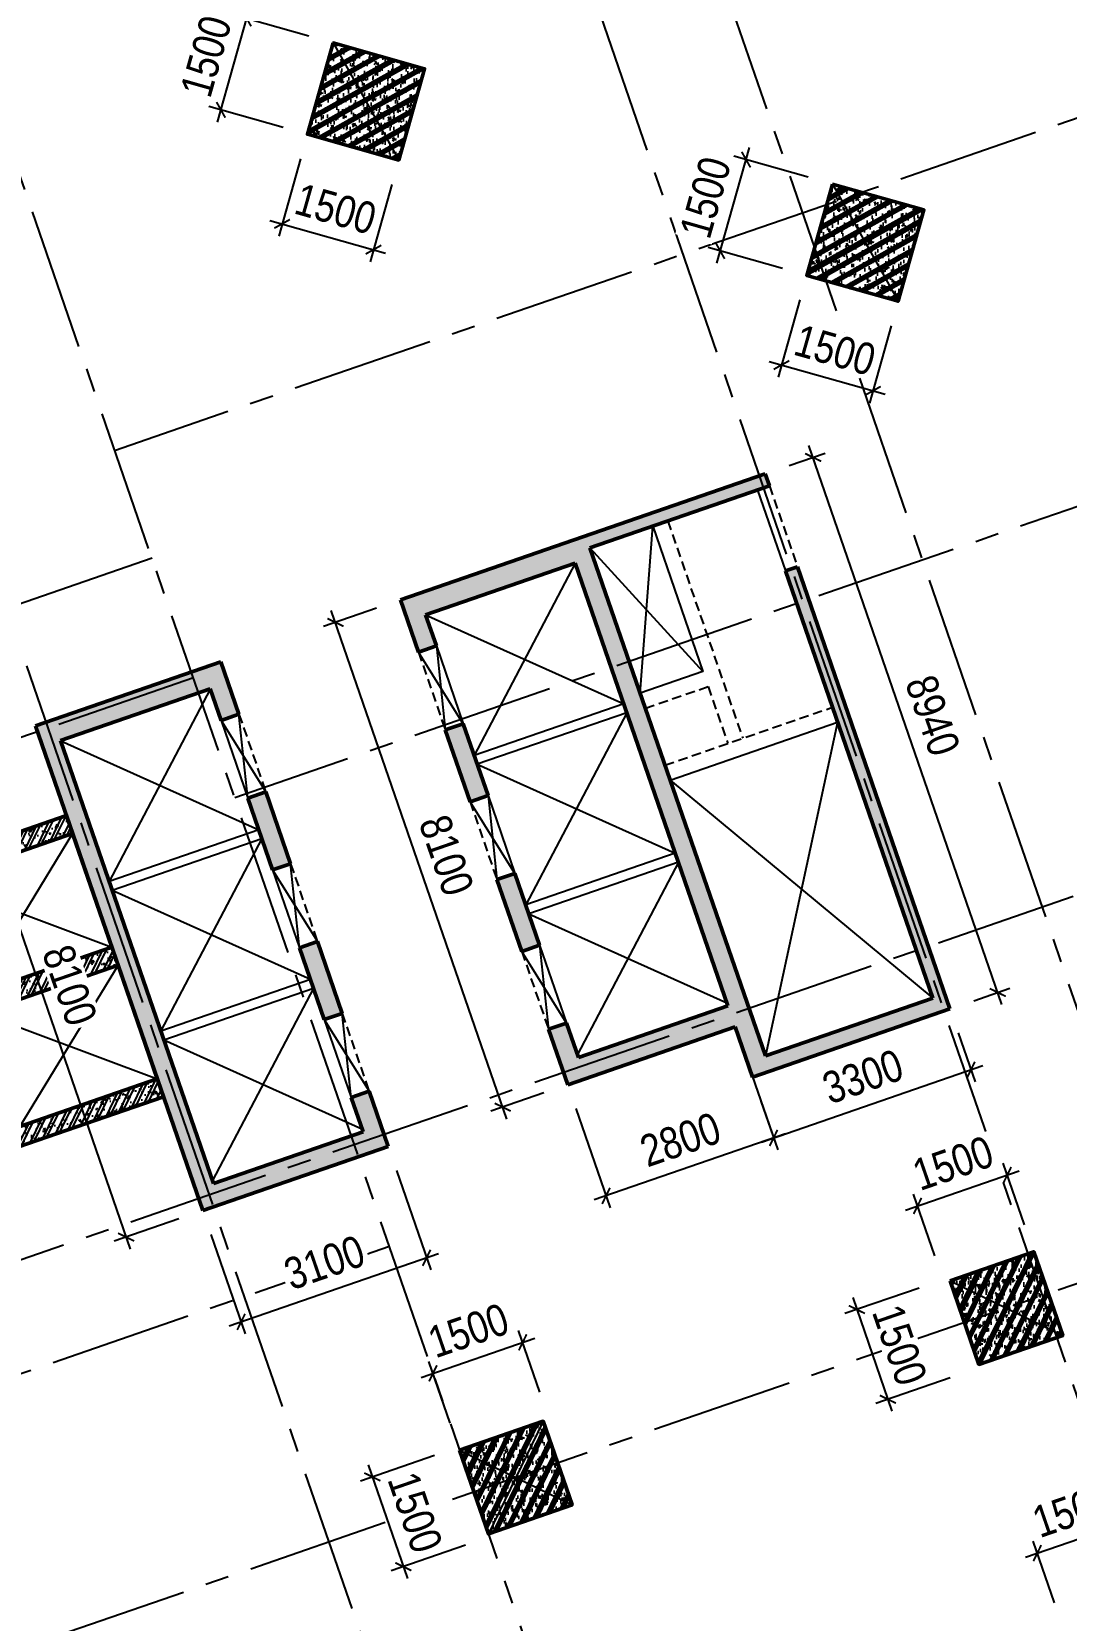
# Model space of a CAD drawing. Header units: millimetres. Extents: x -80883 to 1826631, y -376836 to 309394.
# Drawn here: x 1105607 to 1121953, y -136479 to -111390 of the extents above; entities that cross this region are included whole.
import ezdxf

# ---------------------------------------------------------------- set-up
doc = ezdxf.new("R2010")
doc.units = ezdxf.units.MM
doc.header["$LTSCALE"] = 100
doc.header["$PDMODE"] = 32
doc.header["$PDSIZE"] = 2.5
doc.linetypes.add('CENTER2', pattern=[1.125, 0.75, -0.125, 0.125, -0.125])
doc.linetypes.add('DASHED', pattern=[4.5, 3, -1.5])
for name, color, linetype in [('ccu11-Khuat', 9, 'DASHED'), ('ccu11-Thay', 7, 'Continuous'), ('ccu12-Manh', 8, 'Continuous'), ('ccu12-Truc', 13, 'CENTER2'), ('KC2-DIM', 251, 'Continuous'), ('KT-Hatch', 251, 'Continuous'), ('xref.asix of  podium$0$xref.asix of  podium$0$KT-Hatch', 251, 'Continuous')]:
    doc.layers.add(name, color=color, linetype=linetype)
for name, color, linetype, lineweight in [('KT-Net cot vach', 6, 'Continuous', 50), ('ST_MBDV Cot vach 220805$0$Xref_ST_MBDV Cot vach 30.7.2022$0$KT-Net cot vach', 6, 'Continuous', 50), ('xref.asix of  podium$0$xref.asix of  podium$0$ST_MBDV Cot vach 220805$0$KT-Net cot vach', 6, 'Continuous', 50)]:
    doc.layers.add(name, color=color, linetype=linetype, lineweight=lineweight)
doc.styles.add('Arial Narrow', font='ARIALN.TTF')
doc.dimstyles.new('ccu12-200', dxfattribs={"dimscale": 200, "dimtxt": 2.5, "dimasz": 1, "dimexe": 1, "dimexo": 2, "dimgap": 1, "dimtad": 1, "dimdec": 0, "dimrnd": 5, "dimdsep": 46, "dimtxsty": 'Arial Narrow', "dimblk": 'ARCHTICK', "dimcen": -1, "dimdle": 1, "dimclrd": 256, "dimclre": 256, "dimclrt": 3, "dimadec": 0, "dimazin": 2, "dimtfac": 0.1, "dimtdec": 0, "dimtmove": 0, "dimatfit": 1, "dimldrblk": 'ARCHTICK', "dimfxl": 1, "dimtvp": 0.8333333333333334, "dimtolj": 1, "dimtzin": 12, "dimarcsym": 0})
pattern_1 = [(49.99999999999999, (550, -550), (286.9040730403014, -25.10085399303804), [30, -330]), (355, (550, -550), (-55.50053344520001, 300.8768534800047), [24, -264]), (100.4514, (573.908672, -552.091736), (231.4037526856086, 275.7758168243814), [25.496076, -280.4568448]), (46.18420000000001, (550, -470), (426.8964194502578, -66.20760573160723), [45, -495]), (96.6356, (585.574698, -475.5173228), (373.8650822194813, 389.6471483601767), [38.2441152, -420.6852]), (351.1842, (550, -470), (373.8647780534509, 389.6474403701299), [36, -396]), (21, (590, -490), (238.7628208473847, -161.0475562661355), [30, -330]), (326.0000000000001, (590, -490), (97.32613276863269, 290.0600180187412), [24, -264]), (71.4514, (609.8968932, -503.4206424), (336.089051432596, 129.012198683981), [25.496076, -280.4568448]), (37.50000000000001, (550, -550), (4.863942126916267, 133.1575415325246), [0, -260.8, 0, -268, 0, -265]), (7.499999999999999, (550, -550), (105.2278149768594, 157.7646847529441), [0, -152.8, 0, -254.8, 0, -101]), (327.5, (460.8, -550), (213.5289744689636, -9.021948693751902), [0, -100, 0, -312, 0, -414]), (317.5, (420.8, -550), (233.2744677369545, 40.04199293292709), [0, -130, 0, -207.2, 0, -294]), (45, (550, -550), (-120.2081528017131, 120.2081528017131), []), (45, (550, -501), (-120.2081528017131, 120.2081528017131), [])]

# ---------------------------------------------------------------- blocks, each defined once
blk = doc.blocks.new('Grid-ST-flat-3')
at = {"layer": 'ccu12-Truc', "ltscale": 30}
for p, q in [((354060.2251921427, -35261.67722702224), (370215.9049475128, -82056.07930523856)), ((352169.7243788355, -35914.36909527634), (368325.4041342058, -82708.77117349271)), ((343189.8455156268, -39014.65546948351), (361219.3016763728, -91236.39007851167)), ((340897.6132794917, -39806.04435974167), (359986.9050177329, -95097.55833493307)), ((371917.5285306431, -44030.56765644263), (347796.6934022299, -52358.24085405765)), ((373810.3320323362, -49513.02102186111), (349695.2078323849, -57838.72253210987)), ((348389.8671523776, -54057.7060485669), (307655.7401533651, -68121.08717252291)), ((375703.1355340295, -54995.47438727947), (343807.6216429826, -66007.34088114498)), ((349042.5590209738, -55948.20686175592), (308308.4320219613, -70011.58798571193)), ((377595.9390357226, -60477.92775269795), (312746.7367284152, -82866.99351539748)), ((352142.8453968058, -64928.08572440384), (311408.718397793, -78991.46684835991))]:
    blk.add_line(p, q, dxfattribs=at)
blk = doc.blocks.new('LOI-B2-T1-PN')
at = {"layer": 'xref.asix of  podium$0$xref.asix of  podium$0$KT-Hatch'}
h = blk.add_hatch(dxfattribs=at)
h.set_pattern_fill('BTCT', color=256, scale=40)
h.set_pattern_definition([(49.99999999999999, (106559.8543703833, -42147.03074568091), (286.9040730403014, -25.10085399303804), [30, -330]), (355, (106559.8543703833, -42147.03074568091), (-55.50053344520001, 300.8768534800047), [24, -264]), (100.4514, (106583.7630423827, -42149.12248168094), (231.4037526856086, 275.7758168243814), [25.496076, -280.4568448]), (46.18420000000001, (106559.8543703833, -42067.03074568091), (426.8964194502578, -66.20760573160723), [45, -495]), (96.6356, (106595.4290683826, -42072.54806848092), (373.8650822194813, 389.6471483601767), [38.2441152, -420.6852]), (351.1842, (106559.8543703833, -42067.03074568091), (373.8647780534509, 389.6474403701299), [36, -396]), (21, (106599.8543703833, -42087.03074568091), (238.7628208473847, -161.0475562661355), [30, -330]), (326.0000000000001, (106599.8543703833, -42087.03074568091), (97.32613276863269, 290.0600180187412), [24, -264]), (71.4514, (106619.7512635828, -42100.45138808095), (336.089051432596, 129.012198683981), [25.496076, -280.4568448]), (37.50000000000001, (106559.8543703833, -42147.03074568091), (4.863942126916267, 133.1575415325246), [0, -260.8, 0, -268, 0, -265]), (7.499999999999999, (106559.8543703833, -42147.03074568091), (105.2278149768594, 157.7646847529441), [0, -152.8, 0, -254.8, 0, -101]), (327.5, (106470.6543703841, -42147.03074568091), (213.5289744689636, -9.021948693751902), [0, -100, 0, -312, 0, -414]), (317.5, (106430.6543703841, -42147.03074568091), (233.2744677369545, 40.04199293292709), [0, -130, 0, -207.2, 0, -294]), (45, (106559.8543703833, -42147.03074568091), (-106.0660171779821, 106.0660171779821), []), (45, (106630.5650483833, -42147.03074568091), (-106.0660171779821, 106.0660171779821), [])])
h.paths.add_polyline_path([(49433.65392537578, 3363.971816275036), (49622.7040067052, 3429.241003099829), (52034.40045988164, -3556.159502078313), (48915.07411792106, -4633.101084687049), (48640.94353325642, -3839.090743097011), (45994.24239462405, -4752.85935864388), (45691.49887049547, -3875.972566526849), (45975.0739924924, -3778.068786289543), (46163.59643967613, -4324.117936077528), (48526.72245631344, -3508.253100767964), (46111.76254379726, 3486.599908476695), (43748.63652715995, 2670.735073167132), (43919.0946075113, 2177.008775634924), (43635.51948551438, 2079.104995397851), (43350.84032822005, 2903.668935258873), (49116.867808813, 4894.379133414477), (49182.13699563942, 4705.32905208366), (46346.38577567576, 3726.291249711998), (49117.06275638728, -4298.884702786105), (51763.76389501966, -3385.116087239236)])
h.paths.add_polyline_path([(45550.82427813089, -2549.2432576383), (45267.24915613397, -2647.147037875606), (44875.63403518661, -1512.846549890004), (45159.20915718167, -1414.942769652931)], flags=17)
h.paths.add_polyline_path([(44734.95944282017, -186.1172410016879), (44451.38432082511, -284.0210212389939), (44059.76919987588, 850.2794667466078), (44343.34432187281, 948.1832469836809)], flags=17)
h.paths.add_polyline_path([(42855.74765053182, -4855.010368898511), (42572.17252853489, -4952.914149135584), (42759.82144065551, -5496.433132962091), (40396.69542402006, -6312.297968271887), (37981.73551150202, 682.555040972773), (40344.86152813933, 1498.419876282569), (40516.1931435538, 1002.163412788883), (40799.76826555072, 1100.067193025956), (40514.21557319327, 1927.161298848689), (37583.93931256398, 915.4889030647464), (40227.34137896611, -6741.039390838239), (43157.61763959541, -5729.366995054064)])
h.paths.add_polyline_path([(42431.49793617032, -3626.184840247501), (42147.92281417339, -3724.088620484574), (41756.30769322603, -2589.788132498972), (42039.88281522109, -2491.884352261899)], flags=17)
h.paths.add_polyline_path([(41615.63310086145, -1263.058823610656), (41332.05797886453, -1360.962603847962), (40940.4428579153, -226.6621158623602), (41224.01797991223, -128.7583356250543)], flags=17)
at = {"ltscale": 0.5}
for points in [[(47338.89869169029, 4068.954476753715), (48131.91931109945, 1771.995990066498), (47139.40639508492, 1429.33276302478)], [(46878.6754889877, 1265.261452838255), (44515.54947235039, 449.3966175308451)], [(46927.62737910612, 1123.473891840084), (44564.50136246951, 307.6090565305785)], [(47612.5660321794, 58.84123054385418), (50259.30912839319, 972.4882855381584)], [(38748.64845669386, -1538.783414665668), (41111.77447333024, -722.918579354824)], [(38797.60034681228, -1680.570975663897), (41160.72636344936, -864.7061403541593)], [(47694.5403242968, -1097.86456379859), (45331.41430765949, -1913.729399106058)], [(47743.49221441546, -1239.652124796819), (45380.36619777861, -2055.516960106383)], [(39564.51329200342, -3901.909431302338), (41927.63930864003, -3086.044595991494)], [(39613.46518212208, -4043.696992300509), (41976.59119875892, -3227.832156990771)]]:
    blk.add_lwpolyline(points, dxfattribs=at)
at = {"layer": 'ccu11-Khuat', "ltscale": 0.5}
blk.add_line((47575.21129335393, 4150.540960284707), (48759.82455109782, 719.3471057733987), dxfattribs=at)
at = {"layer": 'ccu11-Khuat', "color": 6, "ltscale": 0.5}
for points in [[(49182.13699563779, 4705.32905208302), (49622.7040067052, 3429.241003099829)], [(43635.51948551554, 2079.104995394358), (44059.76919987681, 850.2794667433482)], [(40799.76826555072, 1100.067193025956), (41224.01797991223, -128.7583356250543)], [(44451.38432082557, -284.021021238761), (44875.63403518684, -1512.846549889771)], [(41615.63310086331, -1263.058823609666), (42039.88281522482, -2491.884352260677)], [(45267.2491561342, -2647.147037875839), (45691.49887049431, -3875.972566527314)], [(42431.49793617032, -3626.184840247501), (42855.74765053182, -4855.010368898511)]]:
    blk.add_lwpolyline(points, dxfattribs=at)
at = {"layer": 'ccu11-Khuat', "ltscale": 0.5}
for points in [[(47220.99287861562, 1193.020161361084), (48213.49494131166, 1535.679641314899), (48523.45610908023, 637.753493136086)], [(47530.99040205288, 295.1575790462084), (50177.73349826667, 1208.804634040513)]]:
    blk.add_lwpolyline(points, dxfattribs=at)
at = {"layer": 'ccu11-Thay', "color": 6, "ltscale": 0.5}
for points in [[(48993.08691430814, 4640.059865258751), (49433.65392537578, 3363.971816275036)], [(43919.09460751223, 2177.00877563213), (44343.34432187374, 948.1832469808869)], [(40516.1931435538, 1002.163412788883), (40940.4428579153, -226.6621158623602)], [(44734.95944282203, -186.1172410009895), (45159.20915718377, -1414.942769652233)], [(41332.05797886639, -1360.96260384674), (41756.30769322789, -2589.788132497983)], [(45550.82427813089, -2549.243257638416), (45975.07399249123, -3778.068786290009)], [(42147.92281417339, -3724.088620484574), (42572.17252853489, -4952.914149135817)]]:
    blk.add_lwpolyline(points, dxfattribs=at)
at = {"layer": 'ccu12-Manh', "ltscale": 0.5}
for points in [[(50259.30897807376, 972.4882336484152), (49117.06275638728, -4298.884702786105)], [(47612.76617612992, 58.91031958063832), (51763.76389501966, -3385.116087239236)]]:
    blk.add_lwpolyline(points, dxfattribs=at)
at = {"layer": 'KC2-DIM', "color": 252, "ltscale": 0.5}
for points in [[(47139.40639508446, 1429.332763024664), (47338.89869169029, 4068.954476753715)], [(46346.38577567576, 3726.291249711998), (48131.91931109945, 1771.995990066498)], [(46111.76254379726, 3486.599908476695), (44515.54947235039, 449.3966175308451)], [(43748.63652715995, 2670.735073167132), (46878.67548898817, 1265.261452838429)], [(40345.73506320105, 1495.889710326621), (38749.52199175418, -1541.313580619229)], [(46927.62737910612, 1123.473891840084), (45331.41430765926, -1913.729399105767)], [(37982.60904656374, 680.0248750170576), (41112.64800839196, -725.4487453116453)], [(44564.50136246881, 307.6090565305203), (47694.54032429704, -1097.864563798183)], [(41160.72636344936, -864.7061403541593), (39564.51329200249, -3901.90943130001)], [(47743.49221441615, -1239.652124796528), (46147.27914296929, -4276.855415742379)], [(38797.60034681205, -1680.570975663722), (41927.63930864027, -3086.044595992425)], [(45380.36619777884, -2055.516960106092), (48510.40515960706, -3460.990580434795)], [(41976.59119875892, -3227.832156990771), (40380.37812731205, -6265.035447936621)], [(39613.46518212161, -4043.696992300334), (42743.50414394983, -5449.170612629037)]]:
    blk.add_lwpolyline(points, dxfattribs=at)
at = {"layer": 'KC2-DIM', "ltscale": 0.5}
for points in [[(44343.3443218735, 948.1832469813526), (43635.51948551531, 2079.104995394708)], [(43919.094607512, 2177.008775632479), (44059.76919987658, 850.2794667436974)], [(40940.4428579153, -226.6621158623602), (40799.76826555096, 1100.067193025956)], [(40516.1931435538, 1002.163412788883), (41224.01797991246, -128.7583356250543)], [(44734.95944282203, -186.1172410005238), (44875.63403518661, -1512.846549889422)], [(45159.20915718353, -1414.942769651767), (44451.38432082511, -284.0210212384118)], [(41332.05797886313, -1360.962603847729), (42039.88281522179, -2491.884352261666)], [(41756.30769322463, -2589.788132498972), (41615.63310086029, -1263.058823610656)], [(45975.073992491, -3778.068786289659), (45267.24915613397, -2647.147037875489)], [(45550.82427813066, -2549.243257637951), (45691.49887049408, -3875.972566526965)], [(42147.9228141692, -3724.088620485563), (42855.74765052763, -4855.0103688995)], [(42572.1725285307, -4952.914149136806), (42431.49793616612, -3626.18484024849)]]:
    blk.add_lwpolyline(points, dxfattribs=at)
at = {"layer": 'xref.asix of  podium$0$xref.asix of  podium$0$ST_MBDV Cot vach 220805$0$KT-Net cot vach', "extrusion": (-3.35282951705558e-09, 1.998521292752062e-08, 0.9999999999999999)}
for p, q in [((49116.867808813, 4894.379133414477), (43350.84032822005, 2903.668935258873)), ((49182.13699563942, 4705.32905208366), (46346.38577567576, 3726.291249711998)), ((46346.38577567576, 3726.291249711998), (49117.06275638728, -4298.884702786105)), ((46111.76254379726, 3486.599908476695), (43748.63652715995, 2670.735073167132)), ((48526.72245631344, -3508.253100767964), (46111.76254379726, 3486.599908476695)), ((51763.76389501966, -3385.116087239236), (49433.65392537578, 3363.971816275036)), ((52034.40045988164, -3556.159502078313), (49622.7040067052, 3429.241003099829)), ((40514.21557319327, 1927.161298848689), (37583.93931256398, 915.4889030647464)), ((40799.76826555072, 1100.067193025956), (40514.21557319327, 1927.161298848689)), ((40344.86152813933, 1498.419876282569), (37981.73551150202, 682.555040972773)), ((40516.1931435538, 1002.163412788883), (40344.86152813933, 1498.419876282569)), ((37583.93931256398, 915.4889030647464), (40227.34137896611, -6741.039390838239)), ((37981.73551150202, 682.555040972773), (40396.69542402006, -6312.297968271887)), ((46163.59643967613, -4324.117936077528), (48526.72245631344, -3508.253100767964)), ((49117.06275638728, -4298.884702786105), (51763.76389501966, -3385.116087239236)), ((48915.07411792106, -4633.101084687049), (52034.40045988164, -3556.159502078313)), ((45691.49887049547, -3875.972566526849), (45994.24239462405, -4752.85935864388)), ((45975.0739924924, -3778.068786289543), (46163.59643967613, -4324.117936077528)), ((45994.24239462405, -4752.85935864388), (48640.94353325642, -3839.090743097011)), ((48915.07411792106, -4633.101084687049), (48640.94353325642, -3839.090743097011)), ((42759.82144065551, -5496.433132962091), (42572.17252853489, -4952.914149135584)), ((43157.61763959541, -5729.366995054064), (42855.74765053182, -4855.010368898511)), ((40396.69542402006, -6312.297968271887), (42759.82144065551, -5496.433132962091)), ((40227.34137896611, -6741.039390838239), (43157.61763959541, -5729.366995054064))]:
    blk.add_line(p, q, dxfattribs=at)
at = {"layer": 'xref.asix of  podium$0$xref.asix of  podium$0$ST_MBDV Cot vach 220805$0$KT-Net cot vach', "color": 6, "extrusion": (-3.35282951705558e-09, 1.998521292752062e-08, 0.9999999999999999)}
for p, q in [((49182.13699563942, 4705.32905208366), (49116.867808813, 4894.379133414477)), ((43350.84032822005, 2903.668935258873), (43635.51948551438, 2079.104995397851)), ((43748.63652715995, 2670.735073167132), (43919.0946075113, 2177.008775634924)), ((44059.76919987588, 850.2794667466078), (44451.38432082511, -284.0210212389939)), ((44343.34432187281, 948.1832469836809), (44734.95944282017, -186.1172410016879)), ((41332.05797886453, -1360.962603847962), (40940.4428579153, -226.6621158623602)), ((41615.63310086145, -1263.058823610656), (41224.01797991223, -128.7583356250543)), ((45159.20915718167, -1414.942769652931), (45550.82427813089, -2549.2432576383)), ((44875.63403518661, -1512.846549890004), (45267.24915613397, -2647.147037875606)), ((42431.49793617032, -3626.184840247501), (42039.88281522109, -2491.884352261899)), ((42147.92281417339, -3724.088620484574), (41756.30769322603, -2589.788132498972))]:
    blk.add_line(p, q, dxfattribs=at)
at = {"layer": 'xref.asix of  podium$0$xref.asix of  podium$0$ST_MBDV Cot vach 220805$0$KT-Net cot vach', "color": 6}
for p, q in [((49433.65392537578, 3363.971816275036), (49622.7040067052, 3429.241003099829)), ((43919.0946075113, 2177.008775634924), (43635.51948551438, 2079.104995397851)), ((40799.76826555072, 1100.067193025956), (40516.1931435538, 1002.163412788883)), ((44343.34432187281, 948.1832469836809), (44059.76919987588, 850.2794667466078)), ((41224.01797991223, -128.7583356250543), (40940.4428579153, -226.6621158623602)), ((44734.95944282017, -186.1172410016879), (44451.38432082511, -284.0210212389939)), ((41615.63310086145, -1263.058823610656), (41332.05797886453, -1360.962603847962)), ((45159.20915718167, -1414.942769652931), (44875.63403518661, -1512.846549890004)), ((42039.88281522109, -2491.884352261899), (41756.30769322603, -2589.788132498972)), ((45550.82427813089, -2549.2432576383), (45267.24915613397, -2647.147037875606)), ((42431.49793617032, -3626.184840247501), (42147.92281417339, -3724.088620484574)), ((42855.74765053182, -4855.010368898511), (42572.17252853489, -4952.914149135584))]:
    blk.add_line(p, q, dxfattribs=at)
at = {"layer": 'xref.asix of  podium$0$xref.asix of  podium$0$ST_MBDV Cot vach 220805$0$KT-Net cot vach'}
blk.add_line((45975.0739924924, -3778.068786289543), (45691.49887049547, -3875.972566526849), dxfattribs=at)
blk = doc.blocks.new('LOI-KD-PN')
at = {"layer": 'KT-Hatch'}
h = blk.add_hatch(dxfattribs=at)
h.set_pattern_fill('BTCT', color=256, scale=40, angle=19.0471379539965)
h.set_pattern_definition([(69.04713795399645, (-1438.872973347316, -2076.931861215679), (279.3877533547662, 69.903385280477), [29.99999999999995, -329.9999999999992]), (14.04713795399642, (-1438.872973347316, -2076.931861215679), (-150.6518396180941, 266.2915946709811), [23.99999999999998, -263.9999999999996]), (119.4985379539964, (-1415.590661877999, -2071.106577622413), (128.7361747717527, 336.1948768307957), [25.49607599999999, -280.4568447999998]), (65.2313379539965, (-1464.980648078723, -2001.311828683713), (425.1305970221304, 76.73314454503654), [45, -495]), (115.6827379539964, (-1429.553094464587, -1994.917422253522), (226.2363583837528, 490.3234749361438), [38.24411519999978, -420.6851999999982]), (10.23133795399642, (-1464.980648078723, -2001.311828683713), (226.2359755744279, 490.3236516953235), [35.99999999999974, -395.999999999998]), (40.04713795399648, (-1420.643713129917, -2007.16299945116), (278.2478686892407, -74.31099224333835), [30, -330]), (345.0471379539965, (-1420.643713129917, -2007.16299945116), (-2.662340959559013, 305.9413376994765), [24, -264]), (90.49853795399615, (-1397.456394660519, -2013.355596939393), (275.5857060422185, 231.6301287124563), [25.496076, -280.4568447999999]), (56.54713795399648, (-1438.872973347316, -2076.931861215679), (-38.85777900570817, 127.4545480190627), [0, -260.7999999999999, 0, -267.9999999999999, 0, -264.9999999999999]), (26.54713795399645, (-1438.872973347316, -2076.931861215679), (47.98077147784923, 183.4678019936752), [0, -152.8, 0, -254.8, 0, -101]), (346.5471379539965, (-1523.189309620531, -2106.041918540839), (204.7826262224386, 61.15631196729441), [0, -99.99999999999946, 0, -311.9999999999978, 0, -413.9999999999978]), (336.5471379539965, (-1560.999325886602, -2119.095755906426), (207.4352439007965, 113.9778841873155), [0, -129.9999999999998, 0, -207.1999999999998, 0, -293.9999999999995]), (64.04713795399645, (-1438.872973347316, -2076.931861215679), (-134.8731593255321, 65.64473241281163), []), (64.04713795399645, (-1372.033676213352, -2053.855718950159), (-134.8731593255321, 65.64473241281163), [])])
h.paths.add_polyline_path([(-25413.34261105466, 16274.23071733973), (-27870.99366831291, 15425.73128858348), (-27675.18610782945, 14858.58104459388), (-27391.61098583438, 14956.48482483561), (-27489.51476607635, 15240.05994683038), (-25315.43883078266, 15990.65559535031), (-24695.38155591837, 14194.6798227164), (-26869.45749121206, 13444.08417419653), (-26967.36127145379, 13727.65929619136), (-27250.93639344862, 13629.75551594963), (-27055.12883296516, 13062.60527195997), (-26957.22505272343, 12779.03014996514), (-26673.6499307286, 12876.93393020687), (-26771.55371097033, 13160.5090522017), (-24597.47777567664, 13911.10470072157), (-23977.42050081235, 12115.12892808771), (-26151.49643610604, 11364.53327956778), (-26249.40021634777, 11648.10840156261), (-26532.9753383426, 11550.20462132094), (-26337.16777785914, 10983.05437733122), (-23879.51672060112, 11831.55380608741)])
at = {"layer": 'KC2-DIM', "color": 252, "ltscale": 0.5, "elevation": 1.490472173669433e-05}
for points in [[(-25315.44249393302, 15990.65433065454), (-26869.45749121206, 13444.08417419653)], [(-27489.51476607635, 15240.05994683038), (-24695.38155594724, 14194.67982270644)], [(-24597.481438827, 13911.10343602585), (-26151.49643610604, 11364.53327956784)], [(-26771.55371097033, 13160.5090522017), (-23977.42050084122, 12115.12892807776)]]:
    blk.add_lwpolyline(points, dxfattribs=at)
at = {"layer": 'ST_MBDV Cot vach 220805$0$Xref_ST_MBDV Cot vach 30.7.2022$0$KT-Net cot vach', "elevation": 1.490472173669433e-05}
blk.add_lwpolyline([(-25413.34261105466, 16274.23071733973), (-27870.99366831291, 15425.73128858348), (-27675.18610782945, 14858.58104459388), (-27391.61098583438, 14956.48482483561), (-27489.51476607635, 15240.05994683038), (-25315.43883078266, 15990.65559535031), (-24695.38155591837, 14194.6798227164), (-26869.45749121206, 13444.08417419653), (-26967.36127145379, 13727.65929619136), (-27250.93639344862, 13629.75551594963), (-27055.12883296516, 13062.60527195997), (-26957.22505272343, 12779.03014996514), (-26673.6499307286, 12876.93393020687), (-26771.55371097033, 13160.5090522017), (-24597.47777567664, 13911.10470072157), (-23977.42050081235, 12115.12892808771), (-26151.49643610604, 11364.53327956778), (-26249.40021634777, 11648.10840156261), (-26532.9753383426, 11550.20462132094), (-26337.16777785914, 10983.05437733122), (-23879.51672060112, 11831.55380608741)], close=True, dxfattribs=at)
blk = doc.blocks.new('*U160')
h = blk.add_hatch()
h.set_pattern_fill('VATLIEU04', color=250, scale=40, style=0, pattern_type=2)
h.set_pattern_definition(pattern_1)
h.paths.add_polyline_path([(-475, 475), (1025, 475), (1025, -1025), (-475, -1025)])
at = {"color": 6, "ltscale": 0.25}
blk.add_lwpolyline([(-475, 475), (1025, 475), (1025, -1025), (-475, -1025)], close=True, dxfattribs=at)
at = {"layer": 'Defpoints', "linetype": 'ByBlock', "ltscale": 30}
for p, q in [((1025, 475), (-475, -1025)), ((-475, 475), (1025, -1025))]:
    blk.add_line(p, q, dxfattribs=at)
blk = doc.blocks.new('*U151')
h = blk.add_hatch()
h.set_pattern_fill('VATLIEU04', color=250, scale=40, style=0, pattern_type=2)
h.set_pattern_definition(pattern_1)
h.paths.add_polyline_path([(-475, 475), (1025, 475), (1025, -1025), (-475, -1025)])
at = {"color": 6, "ltscale": 0.25}
blk.add_lwpolyline([(-475, 475), (1025, 475), (1025, -1025), (-475, -1025)], close=True, dxfattribs=at)
at = {"layer": 'Defpoints', "linetype": 'ByBlock', "ltscale": 30}
for p, q in [((1025, 475), (-475, -1025)), ((-475, 475), (1025, -1025))]:
    blk.add_line(p, q, dxfattribs=at)
blk = doc.blocks.new('MBDVCOTVACH-T2-T6-PN')
at = {"layer": 'KT-Net cot vach', "rotation": 344.2212204098554}
for name, p in [('*U151', (42617.06634774548, 11115.84079899138)), ('*U160', (50507.94334054622, 8886.103875764413))]:
    blk.add_blockref(name, p, dxfattribs=at)
at = {"layer": 'KT-Net cot vach', "xscale": 0.9333333333333333, "yscale": 0.9333333333333333, "zscale": 0.9333333333333333, "rotation": 19.04713795399666}
for p in [(52598.88219128619, -8122.611666722863), (44847.82854863512, -10798.64793251717)]:
    blk.add_blockref('*U151', p, dxfattribs=at)
blk = doc.blocks.new('_ARCHTICK')
at = {"color": 0, "linetype": 'ByBlock', "const_width": 0.15}
blk.add_lwpolyline([(-0.5, -0.5), (0.5, 0.5)], dxfattribs=at)
blk = doc.blocks.new('*D765')
at = {"layer": 'Defpoints', "color": 0, "ltscale": 0.5, "transparency": 16777216}
for p in [(1113766.934570366, -133255.2849978965), (1112349.058960392, -133744.8038991052)]:
    blk.add_point(p, dxfattribs=at)
at = {"layer": 'KC2-DIM', "lineweight": -2, "ltscale": 0.5, "transparency": 16777216}
for p, q in [((1113636.39619671, -132877.1848352368), (1113299.362484713, -131900.9776268942)), ((1111757.705980237, -132644.8157962605), (1113553.681752871, -132024.7585213963)), ((1112218.520586736, -133366.7037364454), (1111881.486874739, -132390.4965281028))]:
    blk.add_line(p, q, dxfattribs=at)
at = {"layer": 'KC2-DIM', "lineweight": -2, "ltscale": 0.5, "transparency": 16777216, "xscale": 200, "yscale": 200, "zscale": 200}
for p, rotation in [((1113364.631671541, -132090.0277082241), 19.04713795399604), ((1111946.756061567, -132579.5466094327), 199.047137953996)]:
    blk.add_blockref('_ARCHTICK', p, dxfattribs=dict(at, rotation=rotation))
at = {"layer": 'KC2-DIM', "color": 3, "ltscale": 0.5, "transparency": 16777216, "insert": (1112507.112970414, -131904.4274153645), "char_height": 500, "attachment_point": 5, "rotation": 19.047137953996042, "style": 'Arial Narrow', "bg_fill": 3, "box_fill_scale": 1.1, "bg_fill_color": 256, "bg_fill_true_color": 13158600, "bg_fill_transparency": 0}
blk.add_mtext('\\A1;1500', dxfattribs=at)
at = {"layer": 'Defpoints', "color": 0, "ltscale": 0.5, "transparency": 16777216}
blk.add_point((1113364.631671541, -132090.0277082241), dxfattribs=at)
blk = doc.blocks.new('*D766')
at = {"layer": 'Defpoints', "color": 0, "ltscale": 0.5, "transparency": 16777216}
for p in [(1112349.058960392, -133744.8038991051), (1112838.5778616, -135162.6795090793)]:
    blk.add_point(p, dxfattribs=at)
at = {"layer": 'KC2-DIM', "lineweight": -2, "ltscale": 0.5, "transparency": 16777216}
for p, q in [((1111970.958797732, -133875.3422727607), (1110799.033120197, -134279.9474200173)), ((1110922.814014699, -134025.6281518596), (1111542.871289563, -135821.6039244935)), ((1112460.47769894, -135293.2178827348), (1111288.552021405, -135697.8230299914))]:
    blk.add_line(p, q, dxfattribs=at)
at = {"layer": 'KC2-DIM', "lineweight": -2, "ltscale": 0.5, "transparency": 16777216, "xscale": 200, "yscale": 200, "zscale": 200}
for p, rotation in [((1110988.083201526, -134214.6782331895), 109.047137953989), ((1111477.602102735, -135632.5538431636), 289.047137953989)]:
    blk.add_blockref('_ARCHTICK', p, dxfattribs=dict(at, rotation=rotation))
at = {"layer": 'KC2-DIM', "color": 3, "ltscale": 0.5, "transparency": 16777216, "insert": (1111663.202395595, -134775.0351420368), "char_height": 500, "attachment_point": 5, "rotation": 289.0471379539889, "style": 'Arial Narrow', "bg_fill": 3, "box_fill_scale": 1.1, "bg_fill_color": 256, "bg_fill_true_color": 13158600, "bg_fill_transparency": 0}
blk.add_mtext('\\A1;1500', dxfattribs=at)
at = {"layer": 'Defpoints', "color": 0, "ltscale": 0.5, "transparency": 16777216}
blk.add_point((1111477.602102735, -135632.5538431636), dxfattribs=at)
blk = doc.blocks.new('*D767')
at = {"layer": 'Defpoints', "color": 0, "ltscale": 0.5, "transparency": 16777216}
for p in [(1121423.463017423, -130611.8828767706), (1120005.587407449, -131101.4017779791)]:
    blk.add_point(p, dxfattribs=at)
at = {"layer": 'KC2-DIM', "lineweight": -2, "ltscale": 0.5, "transparency": 16777216}
for p, q in [((1119414.234427295, -130001.4136751344), (1121210.210199928, -129381.3564002703)), ((1121292.924643768, -130233.7827141108), (1120955.890931771, -129257.5755057682)), ((1119875.049033794, -130723.3016153193), (1119538.015321797, -129747.0944069767))]:
    blk.add_line(p, q, dxfattribs=at)
at = {"layer": 'KC2-DIM', "lineweight": -2, "ltscale": 0.5, "transparency": 16777216, "xscale": 200, "yscale": 200, "zscale": 200}
for p, rotation in [((1121021.160118598, -129446.6255870981), 19.04713795399604), ((1119603.284508625, -129936.1444883066), 199.047137953996)]:
    blk.add_blockref('_ARCHTICK', p, dxfattribs=dict(at, rotation=rotation))
at = {"layer": 'KC2-DIM', "color": 3, "ltscale": 0.5, "transparency": 16777216, "insert": (1120163.641417471, -129261.0252942384), "char_height": 500, "attachment_point": 5, "rotation": 19.047137953996042, "style": 'Arial Narrow', "bg_fill": 3, "box_fill_scale": 1.1, "bg_fill_color": 256, "bg_fill_true_color": 13158600, "bg_fill_transparency": 0}
blk.add_mtext('\\A1;1500', dxfattribs=at)
at = {"layer": 'Defpoints', "color": 0, "ltscale": 0.5, "transparency": 16777216}
blk.add_point((1121021.160118598, -129446.6255870981), dxfattribs=at)
blk = doc.blocks.new('*D768')
at = {"layer": 'Defpoints', "color": 0, "ltscale": 0.5, "transparency": 16777216}
for p in [(1120005.587407449, -131101.4017779792), (1120495.106308658, -132519.2773879532)]:
    blk.add_point(p, dxfattribs=at)
at = {"layer": 'KC2-DIM', "lineweight": -2, "ltscale": 0.5, "transparency": 16777216}
for p, q in [((1119627.487244789, -131231.9401516348), (1118455.561567255, -131636.5452988912)), ((1118579.342461757, -131382.2260307336), (1119199.39973662, -133178.2018033674)), ((1120117.006145998, -132649.8157616088), (1118945.080468463, -133054.4209088653))]:
    blk.add_line(p, q, dxfattribs=at)
at = {"layer": 'KC2-DIM', "lineweight": -2, "ltscale": 0.5, "transparency": 16777216, "xscale": 200, "yscale": 200, "zscale": 200}
for p, rotation in [((1118644.611648584, -131571.2761120634), 109.047137953989), ((1119134.130549793, -132989.1517220375), 289.047137953989)]:
    blk.add_blockref('_ARCHTICK', p, dxfattribs=dict(at, rotation=rotation))
at = {"layer": 'KC2-DIM', "color": 3, "ltscale": 0.5, "transparency": 16777216, "insert": (1119319.730842653, -132131.6330209107), "char_height": 500, "attachment_point": 5, "rotation": 289.0471379539889, "style": 'Arial Narrow', "bg_fill": 3, "box_fill_scale": 1.1, "bg_fill_color": 256, "bg_fill_true_color": 13158600, "bg_fill_transparency": 0}
blk.add_mtext('\\A1;1500', dxfattribs=at)
at = {"layer": 'Defpoints', "color": 0, "ltscale": 0.5, "transparency": 16777216}
blk.add_point((1119134.130549793, -132989.1517220375), dxfattribs=at)
blk = doc.blocks.new('*D757')
at = {"layer": 'Defpoints', "color": 0, "ltscale": 0.5, "transparency": 16777216}
for p in [(1123316.269497085, -136094.335214051), (1121898.39388711, -136583.8541152595)]:
    blk.add_point(p, dxfattribs=at)
at = {"layer": 'KC2-DIM', "lineweight": -2, "ltscale": 0.5, "transparency": 16777216}
for p, q in [((1121307.040906955, -135483.8660124147), (1123103.01667959, -134863.8087375506)), ((1123185.731123429, -135716.2350513912), (1122848.697411432, -134740.0278430484)), ((1121767.855513455, -136205.7539525998), (1121430.821801458, -135229.546744257))]:
    blk.add_line(p, q, dxfattribs=at)
at = {"layer": 'KC2-DIM', "lineweight": -2, "ltscale": 0.5, "transparency": 16777216, "xscale": 200, "yscale": 200, "zscale": 200}
for p, rotation in [((1122913.96659826, -134929.0779243783), 19.04713795399024), ((1121496.090988285, -135418.5968255869), 199.0471379539902)]:
    blk.add_blockref('_ARCHTICK', p, dxfattribs=dict(at, rotation=rotation))
at = {"layer": 'KC2-DIM', "color": 3, "ltscale": 0.5, "transparency": 16777216, "insert": (1122056.447897133, -134743.4776315187), "char_height": 500, "attachment_point": 5, "rotation": 19.047137953990237, "style": 'Arial Narrow', "bg_fill": 3, "box_fill_scale": 1.1, "bg_fill_color": 256, "bg_fill_true_color": 13158600, "bg_fill_transparency": 0}
blk.add_mtext('\\A1;1500', dxfattribs=at)
at = {"layer": 'Defpoints', "color": 0, "ltscale": 0.5, "transparency": 16777216}
blk.add_point((1122913.96659826, -134929.0779243783), dxfattribs=at)
blk = doc.blocks.new('*D839')
at = {"layer": 'Defpoints', "color": 0, "ltscale": 0.5, "transparency": 16777216}
for p in [(1109962.531732542, -113009.1715795241), (1111406.009888869, -113417.0573628117), (1111006.37702569, -114831.3290344033)]:
    blk.add_point(p, dxfattribs=at)
at = {"layer": 'KC2-DIM', "lineweight": -2, "ltscale": 0.5, "transparency": 16777216}
for p, q in [((1109853.762190332, -113394.0990878778), (1109508.514098259, -114615.9070052926)), ((1111297.240346659, -113801.9848711654), (1110951.992254585, -115023.7927885802)), ((1109370.435115187, -114369.0584800107), (1111198.840779867, -114885.7138055083))]:
    blk.add_line(p, q, dxfattribs=at)
at = {"layer": 'KC2-DIM', "lineweight": -2, "ltscale": 0.5, "transparency": 16777216, "xscale": 200, "yscale": 200, "zscale": 200}
for p, rotation in [((1109562.898869364, -114423.4432511157), 164.221220409857), ((1111006.37702569, -114831.3290344033), 344.221220409857)]:
    blk.add_blockref('_ARCHTICK', p, dxfattribs=dict(at, rotation=rotation))
at = {"layer": 'KC2-DIM', "color": 3, "ltscale": 0.5, "transparency": 16777216, "insert": (1110408.441206306, -114189.2554035871), "char_height": 500, "attachment_point": 5, "rotation": 344.221220409857, "style": 'Arial Narrow', "bg_fill": 3, "box_fill_scale": 1.1, "bg_fill_color": 256, "bg_fill_true_color": 13158600, "bg_fill_transparency": 0}
blk.add_mtext('\\A1;1500', dxfattribs=at)
blk = doc.blocks.new('*D840')
at = {"layer": 'Defpoints', "color": 0, "ltscale": 0.5, "transparency": 16777216}
for p in [(1109003.27548754, -111179.3780538723), (1110370.41751583, -111565.6934231976), (1109962.531732542, -113009.1715795241)]:
    blk.add_point(p, dxfattribs=at)
at = {"layer": 'KC2-DIM', "lineweight": -2, "ltscale": 0.5, "transparency": 16777216}
for p, q in [((1108541.004933148, -112815.3199643757), (1109057.660258645, -110986.9142996954)), ((1109985.490007476, -111456.9238809876), (1108810.811733363, -111124.9932827673)), ((1109577.604224188, -112900.4020373141), (1108402.925950076, -112568.4714390938))]:
    blk.add_line(p, q, dxfattribs=at)
at = {"layer": 'KC2-DIM', "lineweight": -2, "ltscale": 0.5, "transparency": 16777216, "xscale": 200, "yscale": 200, "zscale": 200}
for p, rotation in [((1109003.27548754, -111179.3780538723), 74.22122040984965), ((1108595.389704253, -112622.8562101988), 254.2212204098496)]:
    blk.add_blockref('_ARCHTICK', p, dxfattribs=dict(at, rotation=rotation))
at = {"layer": 'KC2-DIM', "color": 3, "ltscale": 0.5, "transparency": 16777216, "insert": (1108361.201856724, -111777.3138732565), "char_height": 500, "attachment_point": 5, "rotation": 74.22122040984965, "style": 'Arial Narrow', "bg_fill": 3, "box_fill_scale": 1.1, "bg_fill_color": 256, "bg_fill_true_color": 13158600, "bg_fill_transparency": 0}
blk.add_mtext('\\A1;1500', dxfattribs=at)
blk = doc.blocks.new('*D753')
at = {"layer": 'Defpoints', "color": 0, "ltscale": 0.5, "transparency": 16777216}
for p in [(1117853.408725343, -115238.9085027511), (1119296.88688167, -115646.7942860387), (1118897.254018491, -117061.0659576303)]:
    blk.add_point(p, dxfattribs=at)
at = {"layer": 'KC2-DIM', "lineweight": -2, "ltscale": 0.5, "transparency": 16777216}
for p, q in [((1117744.639183133, -115623.8360111048), (1117399.391091059, -116845.6439285196)), ((1119188.11733946, -116031.7217943924), (1118842.869247386, -117253.5297118072)), ((1117261.312107987, -116598.7954032377), (1119089.717772668, -117115.4507287353))]:
    blk.add_line(p, q, dxfattribs=at)
at = {"layer": 'KC2-DIM', "lineweight": -2, "ltscale": 0.5, "transparency": 16777216, "xscale": 200, "yscale": 200, "zscale": 200}
for p, rotation in [((1117453.775862164, -116653.1801743427), 164.221220409857), ((1118897.254018491, -117061.0659576303), 344.221220409857)]:
    blk.add_blockref('_ARCHTICK', p, dxfattribs=dict(at, rotation=rotation))
at = {"layer": 'KC2-DIM', "color": 3, "ltscale": 0.5, "transparency": 16777216, "insert": (1118299.318199107, -116418.9923268141), "char_height": 500, "attachment_point": 5, "rotation": 344.221220409857, "style": 'Arial Narrow', "bg_fill": 3, "box_fill_scale": 1.1, "bg_fill_color": 256, "bg_fill_true_color": 13158600, "bg_fill_transparency": 0}
blk.add_mtext('\\A1;1500', dxfattribs=at)
blk = doc.blocks.new('*D754')
at = {"layer": 'Defpoints', "color": 0, "ltscale": 0.5, "transparency": 16777216}
for p in [(1116894.152480341, -113409.1149770993), (1118261.29450863, -113795.4303464245), (1117853.408725343, -115238.9085027511)]:
    blk.add_point(p, dxfattribs=at)
at = {"layer": 'KC2-DIM', "lineweight": -2, "ltscale": 0.5, "transparency": 16777216}
for p, q in [((1116431.881925949, -115045.0568876027), (1116948.537251446, -113216.6512229224)), ((1117876.367000277, -113686.6608042145), (1116701.688726164, -113354.7302059942)), ((1117468.481216989, -115130.1389605411), (1116293.802942877, -114798.2083623208))]:
    blk.add_line(p, q, dxfattribs=at)
at = {"layer": 'KC2-DIM', "lineweight": -2, "ltscale": 0.5, "transparency": 16777216, "xscale": 200, "yscale": 200, "zscale": 200}
for p, rotation in [((1116894.152480341, -113409.1149770993), 74.22122040984965), ((1116486.266697054, -114852.5931334258), 254.2212204098496)]:
    blk.add_blockref('_ARCHTICK', p, dxfattribs=dict(at, rotation=rotation))
at = {"layer": 'KC2-DIM', "color": 3, "ltscale": 0.5, "transparency": 16777216, "insert": (1116252.078849525, -114007.0507964834), "char_height": 500, "attachment_point": 5, "rotation": 74.22122040984965, "style": 'Arial Narrow', "bg_fill": 3, "box_fill_scale": 1.1, "bg_fill_color": 256, "bg_fill_true_color": 13158600, "bg_fill_transparency": 0}
blk.add_mtext('\\A1;1500', dxfattribs=at)
blk = doc.blocks.new('*D821')
at = {"layer": 'Defpoints', "color": 0, "ltscale": 0.5, "transparency": 16777216}
for p in [(1120115.689212762, -126823.9589718117), (1116996.362870801, -127900.9005544205), (1120447.456497053, -127784.9121432776)]:
    blk.add_point(p, dxfattribs=at)
at = {"layer": 'KC2-DIM', "lineweight": -2, "ltscale": 0.5, "transparency": 16777216}
for p, q in [((1120246.227586411, -127202.0591344736), (1120512.725683878, -127973.9622246086)), ((1117139.080073762, -128927.1229127111), (1120636.506578384, -127719.6429564529)), ((1117126.901244451, -128279.0007170824), (1117393.399341917, -129050.9038072173))]:
    blk.add_line(p, q, dxfattribs=at)
at = {"layer": 'KC2-DIM', "lineweight": -2, "ltscale": 0.5, "transparency": 16777216, "xscale": 200, "yscale": 200, "zscale": 200}
for p, rotation in [((1120447.456497053, -127784.9121432776), 19.04713795307303), ((1117328.130155093, -128861.8537258864), 199.047137953073)]:
    blk.add_blockref('_ARCHTICK', p, dxfattribs=dict(at, rotation=rotation))
at = {"layer": 'KC2-DIM', "color": 3, "ltscale": 0.5, "transparency": 16777216, "insert": (1118739.21242994, -127893.0231911157), "char_height": 500, "attachment_point": 5, "rotation": 19.047137953073033, "style": 'Arial Narrow', "bg_fill": 3, "box_fill_scale": 1.1, "bg_fill_color": 256, "bg_fill_true_color": 13158600, "bg_fill_transparency": 0}
blk.add_mtext('\\A1;3300', dxfattribs=at)
blk = doc.blocks.new('*D822')
at = {"layer": 'Defpoints', "color": 0, "ltscale": 0.5, "transparency": 16777216}
for p in [(1116722.232286137, -127106.8902128303), (1114075.531147504, -128020.6588283774), (1114681.42901646, -129775.6223414331)]:
    blk.add_point(p, dxfattribs=at)
at = {"layer": 'KC2-DIM', "lineweight": -2, "ltscale": 0.5, "transparency": 16777216}
for p, q in [((1116852.770659786, -127484.9903754921), (1117393.399341917, -129050.903807217)), ((1114206.069521154, -128398.7589910392), (1114746.698203285, -129964.672422764)), ((1117517.180236424, -128796.5845390612), (1114492.378935129, -129840.8915282579))]:
    blk.add_line(p, q, dxfattribs=at)
at = {"layer": 'KC2-DIM', "lineweight": -2, "ltscale": 0.5, "transparency": 16777216, "xscale": 200, "yscale": 200, "zscale": 200}
for p, rotation in [((1117328.130155093, -128861.853725886), 19.04713795307904), ((1114681.42901646, -129775.6223414331), 199.047137953079)]:
    blk.add_blockref('_ARCHTICK', p, dxfattribs=dict(at, rotation=rotation))
at = {"layer": 'KC2-DIM', "color": 3, "ltscale": 0.5, "transparency": 16777216, "insert": (1115856.198689643, -128888.3782901933), "char_height": 500, "attachment_point": 5, "rotation": 19.047137953079048, "style": 'Arial Narrow', "bg_fill": 3, "box_fill_scale": 1.1, "bg_fill_color": 256, "bg_fill_true_color": 13158600, "bg_fill_transparency": 0}
blk.add_mtext('\\A1;2800', dxfattribs=at)
blk = doc.blocks.new('*D823')
at = {"layer": 'Defpoints', "color": 0, "ltscale": 0.5, "transparency": 16777216}
for p in [(1111238.906392475, -128997.1664647875), (1108308.630131846, -130008.838860571), (1108915.401535864, -131766.3325395852)]:
    blk.add_point(p, dxfattribs=at)
at = {"layer": 'KC2-DIM', "lineweight": -2, "ltscale": 0.5, "transparency": 16777216}
for p, q in [((1111369.444766125, -129375.2666274494), (1111910.946983318, -130943.7102251326)), ((1108439.168505495, -130386.9390232329), (1108980.670722689, -131955.3826209161)), ((1112034.727877824, -130689.3909569769), (1108726.351454533, -131831.6017264099))]:
    blk.add_line(p, q, dxfattribs=at)
at = {"layer": 'KC2-DIM', "lineweight": -2, "ltscale": 0.5, "transparency": 16777216, "xscale": 200, "yscale": 200, "zscale": 200}
for p, rotation in [((1111845.677796493, -130754.6601438017), 19.04713795306753), ((1108915.401535864, -131766.3325395852), 199.0471379530675)]:
    blk.add_blockref('_ARCHTICK', p, dxfattribs=dict(at, rotation=rotation))
at = {"layer": 'KC2-DIM', "color": 3, "ltscale": 0.5, "transparency": 16777216, "insert": (1110231.958770046, -130830.1365982271), "char_height": 500, "attachment_point": 5, "rotation": 19.047137953067548, "style": 'Arial Narrow', "bg_fill": 3, "box_fill_scale": 1.1, "bg_fill_color": 256, "bg_fill_true_color": 13158600, "bg_fill_transparency": 0}
blk.add_mtext('\\A1;3100', dxfattribs=at)
blk = doc.blocks.new('*D824')
at = {"layer": 'Defpoints', "color": 0, "ltscale": 0.5, "transparency": 16777216}
for p in [(1105665.228065443, -122352.3105666691), (1108308.630131847, -130008.8388605714), (1107096.826369807, -130427.2118418614)]:
    blk.add_point(p, dxfattribs=at)
at = {"layer": 'KC2-DIM', "lineweight": -2, "ltscale": 0.5, "transparency": 16777216}
for p, q in [((1105287.127902781, -122482.8489403187), (1104264.374222073, -122835.9527347839)), ((1104388.155116579, -122581.6334666282), (1107162.095556632, -130616.2619231924)), ((1107930.529969185, -130139.377234221), (1106907.776288476, -130492.4810286862))]:
    blk.add_line(p, q, dxfattribs=at)
at = {"layer": 'KC2-DIM', "lineweight": -2, "ltscale": 0.5, "transparency": 16777216, "xscale": 200, "yscale": 200, "zscale": 200}
for p, rotation in [((1104453.424303404, -122770.6835479591), 109.0471379530785), ((1107096.826369807, -130427.2118418614), 289.0471379530785)]:
    blk.add_blockref('_ARCHTICK', p, dxfattribs=dict(at, rotation=rotation))
at = {"layer": 'KC2-DIM', "color": 3, "ltscale": 0.5, "transparency": 16777216, "insert": (1106205.485080072, -126450.366798777), "char_height": 500, "attachment_point": 5, "rotation": 289.0471379530785, "style": 'Arial Narrow', "bg_fill": 3, "box_fill_scale": 1.1, "bg_fill_color": 256, "bg_fill_true_color": 13158600, "bg_fill_transparency": 0}
blk.add_mtext('\\A1;8100', dxfattribs=at)
blk = doc.blocks.new('*D825')
at = {"layer": 'Defpoints', "color": 0, "ltscale": 0.5, "transparency": 16777216}
for p in [(1111432.1290811, -120364.1305344745), (1110405.669200252, -120718.5138876028), (1114075.531147504, -128020.6588283773)]:
    blk.add_point(p, dxfattribs=at)
at = {"layer": 'KC2-DIM', "lineweight": -2, "ltscale": 0.5, "transparency": 16777216}
for p, q in [((1111054.028918438, -120494.6689081241), (1110216.619118921, -120783.7830744276)), ((1113114.34045348, -128564.0922628365), (1110340.400013427, -120529.4638062718)), ((1113697.430984842, -128151.1972020269), (1112860.021185325, -128440.3113683304))]:
    blk.add_line(p, q, dxfattribs=at)
at = {"layer": 'KC2-DIM', "lineweight": -2, "ltscale": 0.5, "transparency": 16777216, "xscale": 200, "yscale": 200, "zscale": 200}
for p, rotation in [((1110405.669200252, -120718.5138876028), 109.0471379530792), ((1113049.071266656, -128375.0421815056), 289.0471379530791)]:
    blk.add_blockref('_ARCHTICK', p, dxfattribs=dict(at, rotation=rotation))
at = {"layer": 'KC2-DIM', "color": 3, "ltscale": 0.5, "transparency": 16777216, "insert": (1112157.72997692, -124398.1971384212), "char_height": 500, "attachment_point": 5, "rotation": 289.0471379530792, "style": 'Arial Narrow', "bg_fill": 3, "box_fill_scale": 1.1, "bg_fill_color": 256, "bg_fill_true_color": 13158600, "bg_fill_transparency": 0}
blk.add_mtext('\\A1;8100', dxfattribs=at)
blk = doc.blocks.new('*D826')
at = {"layer": 'Defpoints', "color": 0, "ltscale": 0.5, "transparency": 16777216}
for p in [(1117952.992234606, -118112.814732711), (1117198.156561694, -118373.4203363186), (1120115.689212762, -126823.9589718117)]:
    blk.add_point(p, dxfattribs=at)
at = {"layer": 'KC2-DIM', "lineweight": -2, "ltscale": 0.5, "transparency": 16777216}
for p, q in [((1117576.256724356, -118242.881962669), (1118142.042315937, -118047.5455458862)), ((1120935.794072499, -126752.4034495351), (1117887.723047781, -117923.7646513801)), ((1120493.789375423, -126693.4205981622), (1121059.574967005, -126498.0841813794))]:
    blk.add_line(p, q, dxfattribs=at)
at = {"layer": 'KC2-DIM', "lineweight": -2, "ltscale": 0.5, "transparency": 16777216, "xscale": 200, "yscale": 200, "zscale": 200}
for p, rotation in [((1117952.992234606, -118112.814732711), 109.0471379530771), ((1120870.524885674, -126563.3533682041), 289.0471379530771)]:
    blk.add_blockref('_ARCHTICK', p, dxfattribs=dict(at, rotation=rotation))
at = {"layer": 'KC2-DIM', "color": 3, "ltscale": 0.5, "transparency": 16777216, "insert": (1119842.118303606, -122189.5031543244), "char_height": 500, "attachment_point": 5, "rotation": 289.0471379530771, "style": 'Arial Narrow', "bg_fill": 3, "box_fill_scale": 1.1, "bg_fill_color": 256, "bg_fill_true_color": 13158600, "bg_fill_transparency": 0}
blk.add_mtext('\\A1;8940', dxfattribs=at)

msp = doc.modelspace()

# ---------------------------------------------------------------- block references
for name, p in [('Grid-ST-flat-3', (759118.7059176685, -65648.14422032033)), ('LOI-B2-T1-PN', (1068081.28875288, -123267.7994697334)), ('LOI-B2-T1-PN', (1068081.28875288, -123267.7994697334))]:
    msp.add_blockref(name, p)
at = {"layer": 'KC2-DIM'}
for name, p in [('MBDVCOTVACH-T2-T6-PN', (1068081.28875288, -123267.7994697334)), ('LOI-KD-PN', (1131568.093243284, -140044.4156364988))]:
    msp.add_blockref(name, p, dxfattribs=at)

# ---------------------------------------------------------------- next in the draw order: dimensions: what is measured, and where the dimension line sits
at = {"layer": 'KC2-DIM', "ltscale": 0.5}
for base, p1, p2, angle, picture, middle in [((1111006.37702569, -114831.3290344033), (1109962.531732542, -113009.1715795241), (1111406.009888869, -113417.0573628117), 344.2212204098588, '*D839', (1110284.637947527, -114627.3861427595)), ((1118897.254018491, -117061.0659576303), (1117853.408725343, -115238.9085027511), (1119296.88688167, -115646.7942860387), 344.2212204098588, '*D753', (1118175.514940328, -116857.1230659866)), ((1121021.160118598, -129446.6255870981), (1120005.587407449, -131101.4017779792), (1121423.463017423, -130611.8828767706), 19.04713795399815, '*D767', (1120312.222313612, -129691.3850377023)), ((1113364.631671541, -132090.0277082241), (1112349.058960392, -133744.8038991051), (1113766.934570366, -133255.2849978966), 19.047137953992095, '*D765', (1112655.693866554, -132334.7871588284)), ((1122913.96659826, -134929.0779243783), (1121898.393887111, -136583.8541152595), (1123316.269497085, -136094.335214051), 19.047137953994998, '*D757', (1122205.028793273, -135173.8373749826))]:
    dim = msp.add_linear_dim(base=base, p1=p1, p2=p2, angle=angle, dimstyle='ccu12-200', override={"dimfxl": 150, "dimtfill": 1}, dxfattribs=at)
    dim.commit()
    dim.dimension.update_dxf_attribs({"geometry": picture, "text_midpoint": middle, "dimtype": 161})

# ---------------------------------------------------------------- next in the draw order: dimensions: what is measured, and where the dimension line sits
for base, p1, p2, angle, picture, middle in [((1109003.27548754, -111179.3780538723), (1109962.531732542, -113009.1715795241), (1110370.41751583, -111565.6934231976), 74.22122040984094, '*D840', (1108799.332595896, -111901.1171320356)), ((1116894.152480341, -113409.1149770993), (1117853.408725343, -115238.9085027511), (1118261.29450863, -113795.4303464246), 74.22122040987517, '*D754', (1116690.209588697, -114130.8540552626)), ((1119134.130549793, -132989.1517220375), (1120005.587407449, -131101.4017779792), (1120495.106308658, -132519.2773879533), 289.04713795400613, '*D768', (1118889.371099188, -132280.2139170506)), ((1111477.602102735, -135632.5538431636), (1112349.058960392, -133744.8038991051), (1112838.5778616, -135162.6795090793), 289.04713795398015, '*D766', (1111232.842652131, -134923.6160381766))]:
    dim = msp.add_linear_dim(base=base, p1=p1, p2=p2, angle=angle, dimstyle='ccu12-200', override={"dimfxl": 150, "dimtfill": 1}, dxfattribs=at)
    dim.commit()
    dim.dimension.update_dxf_attribs({"geometry": picture, "text_midpoint": middle, "dimtype": 161})
for p1, p2, distance, picture, middle in [((1116996.362870801, -127900.9005544205), (1120115.689212762, -126823.9589718117), -1016.6122804078741, '*D821', (1118739.21242994, -127893.0231911157)), ((1111238.906392475, -128997.1664647875), (1108308.630131846, -130008.838860571), 1859.2889954250477, '*D823', (1110231.958770046, -130830.1365982271))]:
    dim = msp.add_aligned_dim(p1=p1, p2=p2, distance=distance, dimstyle='ccu12-200', override={"dimfxl": 150, "dimtfill": 1}, dxfattribs=at)
    dim.commit()
    dim.dimension.update_dxf_attribs({"geometry": picture, "text_midpoint": middle})

# ---------------------------------------------------------------- next in the draw order: dimensions: what is measured, and where the dimension line sits
for p1, p2, distance, picture, middle in [((1120115.689212762, -126823.9589718117), (1117198.156561694, -118373.4203363186), -798.5563059247105, '*D826', (1119842.118303606, -122189.5031543244)), ((1105665.228065443, -122352.310566669), (1108308.630131847, -130008.8388605714), -1281.9923202453372, '*D824', (1106205.485080072, -126450.366798777)), ((1116722.232286137, -127106.8902128303), (1114075.531147504, -128020.6588283773), 1856.6122804082038, '*D822', (1115856.198689643, -128888.3782901933))]:
    dim = msp.add_aligned_dim(p1=p1, p2=p2, distance=distance, dimstyle='ccu12-200', override={"dimfxl": 150, "dimtfill": 1}, dxfattribs=at)
    dim.commit()
    dim.dimension.update_dxf_attribs({"geometry": picture, "text_midpoint": middle})

# ---------------------------------------------------------------- next in the draw order: dimensions: what is measured, and where the dimension line sits
dim = msp.add_aligned_dim(p1=(1114075.531147504, -128020.6588283773), p2=(1111432.1290811, -120364.1305344746), distance=1085.9131862008, dimstyle='ccu12-200', override={"dimfxl": 150, "dimtfill": 1}, dxfattribs=at)
dim.commit()
dim.dimension.update_dxf_attribs({"geometry": '*D825', "text_midpoint": (1112157.72997692, -124398.1971384212)})

doc.saveas('drawing.dxf')
